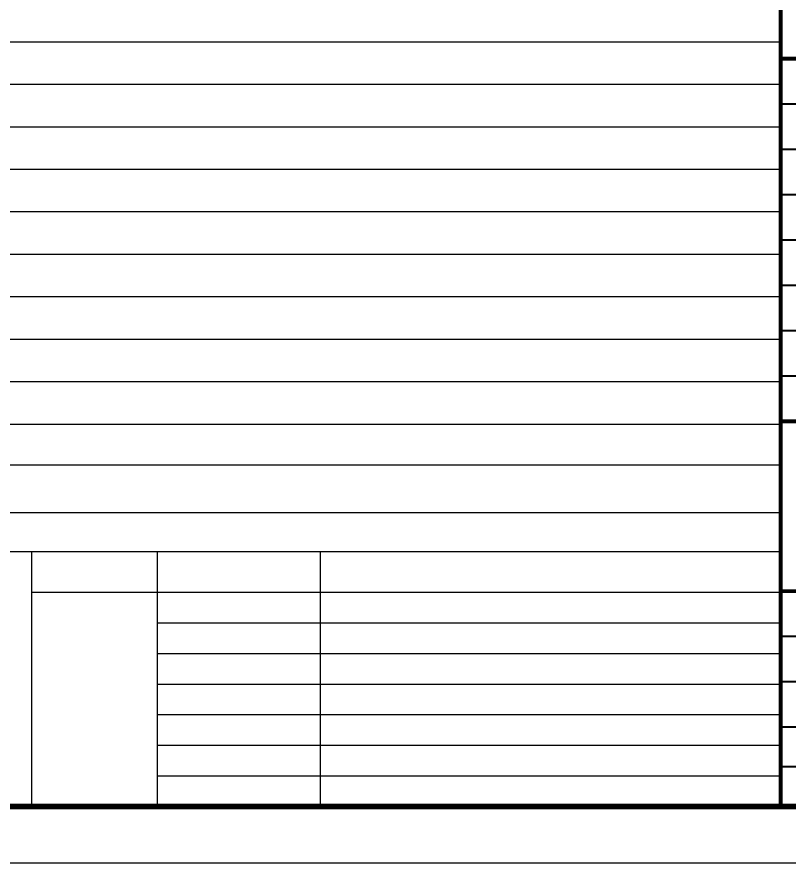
# Model space of a CAD drawing. Extents: x 27938 to 725830, y -209821 to 1628073.
# Drawn here: x 322833 to 336467, y 1186832 to 1201770 of the extents above; entities that cross this region are included whole.
import ezdxf

# ---------------------------------------------------------------- set-up
doc = ezdxf.new("R2010")
doc.units = 0
doc.header["$LTSCALE"] = 1000
doc.header["$MEASUREMENT"] = 0
doc.layers.add('Defpoint', color=7, linetype='Continuous')
doc.layers.add('图框', color=140, linetype='Continuous')
doc.layers.add('yichutu', color=7, linetype='Continuous', true_color=0xffffff, plot=False)

# ---------------------------------------------------------------- blocks, each defined once
blk = doc.blocks.new('TK')
at = {"layer": '图框'}
blk.add_lwpolyline([(465375, 548714), (549475, 548714), (549475, 489314), (465375, 489314)], close=True, dxfattribs=at)
blk.add_lwpolyline([(465375, 548714), (549475, 548714), (549475, 489314), (465375, 489314)], close=True, dxfattribs=at)
at = {"layer": '图框', "const_width": 100}
blk.add_lwpolyline([(548475, 490314), (548475, 547714), (467875, 547714), (467875, 490314)], close=True, dxfattribs=at)
at = {"layer": '图框'}
for points, const_width in [([(541480, 490314), (541480, 547714)], 70), ([(548480, 503514), (541480, 503514)], 70), ([(541480, 503514), (548480, 503514)], 70), ([(541480, 502714), (548480, 502714)], 35), ([(541480, 501914), (548480, 501914)], 35), ([(541480, 501114), (548480, 501114)], 35), ([(541480, 500314), (548480, 500314)], 35), ([(541480, 499514), (548480, 499514)], 35), ([(541480, 498714), (548480, 498714)], 35), ([(541480, 497914), (548480, 497914)], 35), ([(541480, 497114), (548480, 497114)], 70), ([(541480, 494114), (548480, 494114)], 70), ([(541480, 493314), (548480, 493314)], 35), ([(541480, 492514), (548480, 492514)], 35), ([(541480, 491714), (548480, 491714)], 35), ([(541480, 491714), (547980, 491714)], 35), ([(541480, 491014), (545630, 491014)], 35)]:
    blk.add_lwpolyline(points, dxfattribs=dict(at, const_width=const_width))
blk = doc.blocks.new('yct-841-594-84100-59399.9999999999-100-1000.0')
at = {"layer": 'yichutu', "color": 7, "true_color": 0xffffff}
blk.add_lwpolyline([(0, 0), (0, 59400), (84100, 59400), (84100, 0)], close=True, dxfattribs=at)

msp = doc.modelspace()

# ---------------------------------------------------------------- linework, layer by layer
at = {"layer": 'Defpoint', "color": 252}
for p, q in [((336314.1, 1243332.1), (336314.1, 1187832.1)), ((311814.1, 1201332.1), (336314.1, 1201332.1)), ((311814.1, 1200582.1), (336314.1, 1200582.1)), ((311814.1, 1199832.1), (336314.1, 1199832.1)), ((311814.1, 1199082.1), (336314.1, 1199082.1)), ((311814.1, 1198332.1), (336314.1, 1198332.1)), ((311814.1, 1197582.1), (336314.1, 1197582.1)), ((311814.1, 1196832.1), (336314.1, 1196832.1)), ((311814.1, 1196832.1), (336314.1, 1196832.1)), ((311814.1, 1196082.1), (336314.1, 1196082.1)), ((311814.1, 1195332.1), (336314.1, 1195332.1)), ((311814.1, 1194582.1), (336314.1, 1194582.1)), ((311814.1, 1193862.1), (336314.1, 1193862.1)), ((311814.1, 1193022.1), (336314.1, 1193022.1)), ((311814.1, 1192332.1), (336314.1, 1192332.1)), ((323090.2, 1192332.1), (323090.2, 1187832.1)), ((325308.4, 1192332.1), (325308.4, 1187832.1)), ((328189.1, 1192332.1), (328189.1, 1187832.1)), ((323090.2, 1191612.1), (336314.1, 1191612.1)), ((325308.4, 1191072.1), (336314.1, 1191072.1)), ((325308.4, 1190532.1), (336314.1, 1190532.1)), ((325308.4, 1189992.1), (336314.1, 1189992.1)), ((325308.4, 1189452.1), (336314.1, 1189452.1)), ((325308.4, 1188912.1), (336314.1, 1188912.1)), ((325308.4, 1188372.1), (336314.1, 1188372.1)), ((262714.1, 1187832.1), (336314.1, 1187832.1))]:
    msp.add_line(p, q, dxfattribs=at)

# ---------------------------------------------------------------- block references
msp.add_blockref('TK', (-205160.9, 697518.4))
at = {"layer": 'yichutu'}
msp.add_blockref('yct-841-594-84100-59399.9999999999-100-1000.0', (260214.1, 1186832.1), dxfattribs=at)

doc.saveas('drawing.dxf')
